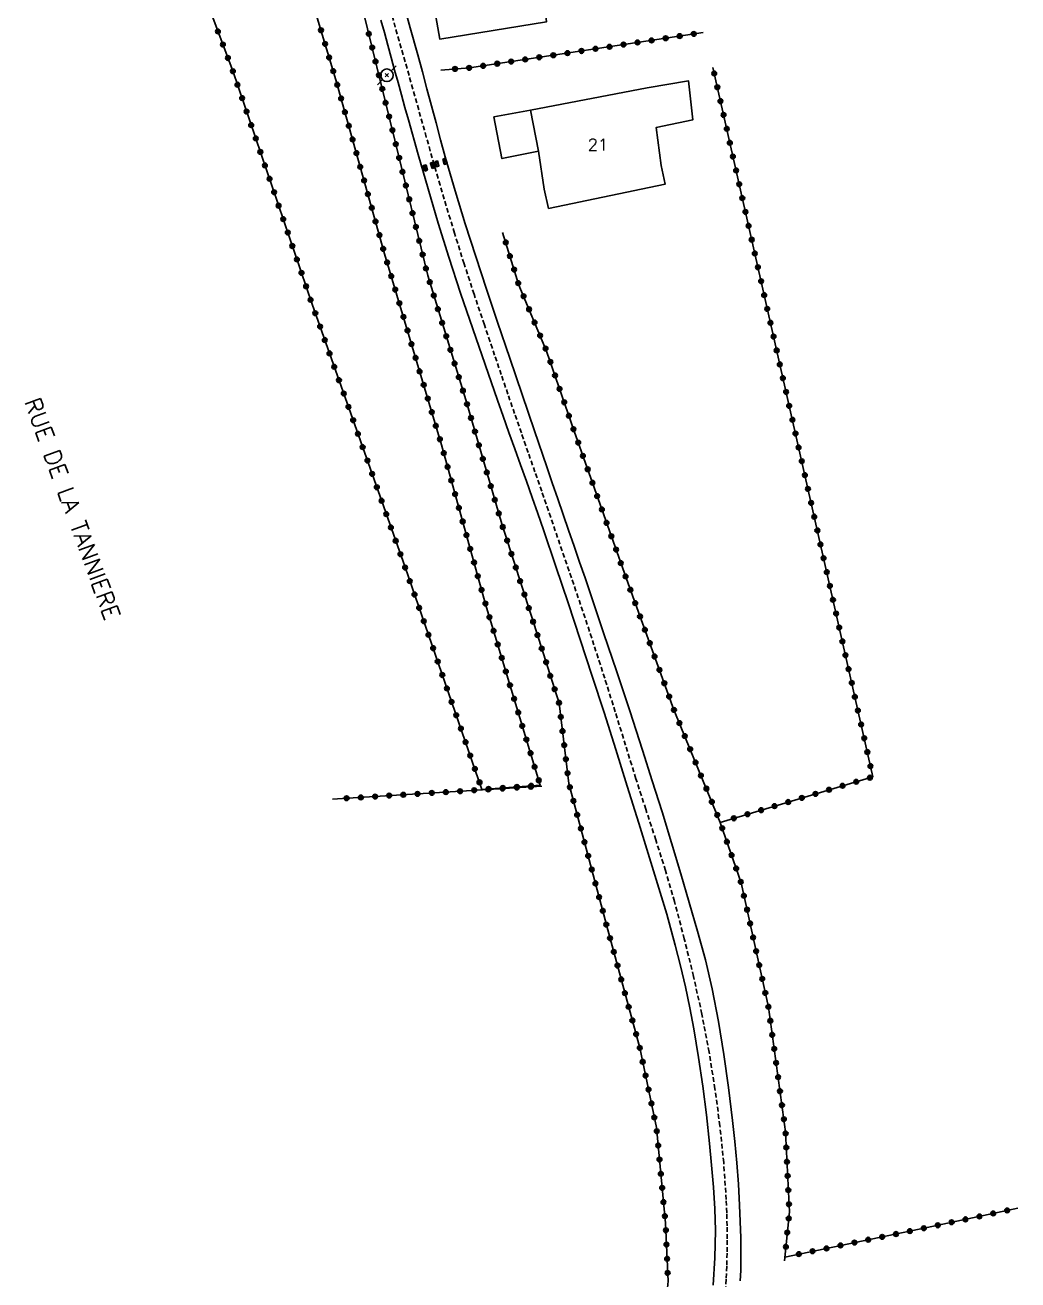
# Model space of a CAD drawing. Header units: millimetres. Extents: x 173000 to 174000, y 130000 to 131001.
# Drawn here: x 173406.2 to 173511.1, y 130750.5 to 130883.1 of the extents above; entities that cross this region are included whole.
import ezdxf
from ezdxf.enums import TextEntityAlignment as Align

# ---------------------------------------------------------------- set-up
doc = ezdxf.new("R2010")
doc.units = ezdxf.units.MM
doc.linetypes.add('DASHED', pattern=[0.75, 0.5, -0.25])
doc.layers.get('0').update_dxf_attribs({"linetype": 'CONTINUOUS'})
for name, color, linetype in [('W0001', 6, 'DASHED'), ('W0008', 7, 'CONTINUOUS'), ('W0101', 7, 'CONTINUOUS'), ('W0104', 1, 'CONTINUOUS'), ('W0322', 7, 'CONTINUOUS'), ('W0323', 7, 'CONTINUOUS'), ('W0401', 7, 'CONTINUOUS'), ('W0473', 7, 'CONTINUOUS'), ('W0989', 7, 'CONTINUOUS'), ('W0991', 7, 'CONTINUOUS')]:
    doc.layers.add(name, color=color, linetype=linetype)
doc.styles.get("Standard").update_dxf_attribs({"font": 'romans.shx', "width": 0.85})

# ---------------------------------------------------------------- blocks, each defined once
blk = doc.blocks.new('T401')
for p, q in [((-0.3, 0.3), (0, 0.3)), ((-0.3, -0.25), (-0.3, 0.3)), ((-0.3, 0.15), (0, 0.15)), ((-0.3, 0), (0, 0)), ((0, 0.3), (0, -0.25)), ((-0.3, -0.15), (0, -0.15)), ((-0.3, -0.25), (-0.3, -0.3)), ((-0.3, -0.3), (0, -0.3)), ((0, -0.3), (0, -0.25))]:
    blk.add_line(p, q)
blk = doc.blocks.new('T473')
for p, q in [((-0.166667, 0.166667), (0.166667, -0.166667)), ((-0.166667, -0.166667), (0.166667, 0.166667)), ((0.500001, 0.500001), (1.000002, 1.000002)), ((-1.000002, -1.000002), (-0.500001, -0.500001))]:
    blk.add_line(p, q)
blk.add_ellipse((0, 0), major_axis=(0.471405, 0.471405), ratio=1, start_param=5.4977871438, end_param=11.780972451)
blk = doc.blocks.new('t323o')
at = {"color": 0, "linetype": 'Continuous'}
for radius in [0.25, 0.15]:
    blk.add_circle((0, 0), radius, dxfattribs=at)
blk = doc.blocks.new('t322o')
at = {"color": 0, "linetype": 'Continuous'}
for radius in [0.25, 0.15]:
    blk.add_circle((0, 0), radius, dxfattribs=at)

msp = doc.modelspace()

# ---------------------------------------------------------------- linework, layer by layer
at = {"layer": 'W0001'}
msp.add_lwpolyline([(173480.25, 130749.35), (173480.33, 130750.72), (173480.38, 130752.1), (173480.41, 130753.49), (173480.42, 130754.87), (173480.41, 130756.25), (173480.38, 130757.63), (173480.32, 130759.01), (173480.05, 130762.92), (173479.65, 130766.82), (173479.13, 130770.71), (173478.51, 130774.58), (173477.75, 130778.6), (173476.87, 130782.59), (173475.89, 130786.55), (173474.85, 130790.5), (173473.9, 130793.77), (173472.88, 130797.01), (173471.82, 130800.24), (173470.78, 130803.47), (173469.68, 130807.01), (173468.59, 130810.54), (173467.48, 130814.08), (173466.34, 130817.61), (173465.17, 130821.16), (173463.96, 130824.7), (173462.75, 130828.23), (173461.53, 130831.77), (173460.82, 130833.83), (173460.11, 130835.88), (173459.39, 130837.93), (173458.68, 130839.99), (173457.96, 130842.04), (173457.25, 130844.1), (173456.55, 130846.15), (173455.85, 130848.21), (173454.76, 130851.43), (173453.68, 130854.64), (173452.62, 130857.87), (173451.6, 130861.11), (173450.08, 130866.16), (173448.63, 130871.24), (173447.21, 130876.32), (173445.77, 130881.4), (173444.34, 130886.36)], dxfattribs=at)
at = {"layer": 'W0008'}
for points in [[(173481.8, 130750.43), (173481.85, 130751.54), (173481.88, 130753.26), (173481.86, 130754.98), (173481.81, 130756.7), (173481.73, 130758.42), (173481.6, 130760.66), (173481.43, 130762.9), (173481.22, 130765.14), (173480.98, 130767.37), (173480.55, 130770.86), (173480.07, 130774.34), (173479.51, 130777.82), (173478.84, 130781.27), (173478.12, 130784.34), (173477.3, 130787.38), (173476.42, 130790.4), (173475.53, 130793.42), (173474.55, 130796.7), (173473.54, 130799.97), (173472.51, 130803.24), (173471.46, 130806.5), (173470.12, 130810.64), (173468.75, 130814.76), (173467.36, 130818.89), (173465.97, 130823.01), (173465.4, 130824.69), (173464.83, 130826.36), (173464.25, 130828.03), (173463.67, 130829.71), (173463.09, 130831.38), (173462.52, 130833.05), (173461.94, 130834.72), (173461.37, 130836.4), (173460.05, 130840.22), (173458.74, 130844.05), (173457.44, 130847.88), (173456.15, 130851.71), (173455, 130855.17), (173453.86, 130858.62), (173452.74, 130862.09), (173451.67, 130865.57), (173451.14, 130867.36), (173450.63, 130869.15), (173450.14, 130870.95), (173449.66, 130872.75), (173449.18, 130874.55), (173448.7, 130876.35), (173448.21, 130878.15), (173447.72, 130879.94), (173446.93, 130882.79), (173446.13, 130885.64)], [(173443.84, 130883.61), (173444.21, 130882.29), (173444.57, 130880.97), (173444.92, 130879.65), (173445.28, 130878.33), (173445.64, 130877.01), (173446, 130875.69), (173446.36, 130874.38), (173446.73, 130873.06), (173447.77, 130869.42), (173448.81, 130865.79), (173449.89, 130862.16), (173451.01, 130858.55), (173452.24, 130854.76), (173453.53, 130850.99), (173454.84, 130847.23), (173456.15, 130843.47), (173456.75, 130841.75), (173457.36, 130840.04), (173457.97, 130838.32), (173458.59, 130836.61), (173459.2, 130834.9), (173459.81, 130833.18), (173460.42, 130831.47), (173461.01, 130829.75), (173462.33, 130825.9), (173463.62, 130822.05), (173464.89, 130818.18), (173466.16, 130814.32), (173467.41, 130810.45), (173468.64, 130806.57), (173469.86, 130802.68), (173471.07, 130798.79), (173472.07, 130795.58), (173473.07, 130792.37), (173474.05, 130789.15), (173474.94, 130785.9), (173475.49, 130783.7), (173476, 130781.49), (173476.47, 130779.27), (173476.89, 130777.05), (173477.4, 130774.03), (173477.84, 130771), (173478.22, 130767.97), (173478.56, 130764.93), (173478.78, 130762.64), (173478.98, 130760.34), (173479.12, 130758.05), (173479.17, 130755.74), (173479.11, 130752.86), (173478.95, 130749.98)]]:
    msp.add_lwpolyline(points, dxfattribs=at)
at = {"layer": 'W0101'}
for points in [[(173460.5, 130869.77), (173461.08, 130865.73), (173461.55, 130863.71), (173473.86, 130866.27), (173473.46, 130868.25), (173472.9, 130872.24), (173476.8, 130873.08), (173476.35, 130877.17), (173471.96, 130876.44), (173459.65, 130874.09)], [(173459.65, 130874.09), (173460.5, 130869.77)]]:
    msp.add_lwpolyline(points, dxfattribs=at)
at = {"layer": 'W0104'}
for points in [[(173449.41, 130923.28), (173453, 130923.65), (173456.65, 130900.75), (173447.02, 130898.73), (173450.05, 130881.59), (173461.34, 130883.42), (173461.15, 130884.94), (173470.27, 130886.4), (173468.72, 130895.87), (173463.9, 130925.3), (173462.85, 130933.19), (173448.64, 130931.22)], [(173459.65, 130874.09), (173455.78, 130873.37)], [(173455.78, 130873.37), (173456.62, 130868.97), (173460.5, 130869.77)]]:
    msp.add_lwpolyline(points, dxfattribs=at)
at = {"layer": 'W0322'}
for points in [[(173438.44, 130898.36), (173441.47, 130886.57), (173445.3, 130870.92), (173448.78, 130856.62), (173452.79, 130843.49), (173456.6, 130830.41), (173460.26, 130818.97), (173462.66, 130811.45), (173463.69, 130802.98), (173467.8, 130787.52), (173471.18, 130775.05), (173472.94, 130766.64), (173473.91, 130756.52), (173474.17, 130750.41), (173472.9, 130737.73), (173470.38, 130725), (173467.94, 130713.56), (173466.44, 130701.28), (173465.38, 130691.65), (173464.96, 130680.84), (173464.89, 130671.33), (173464.88, 130671)], [(173486.47, 130752.55), (173486.99, 130757.72), (173486.59, 130766.19), (173484.78, 130779.35), (173481.89, 130792.48), (173479.69, 130798.86), (173474.8, 130810.75), (173470.13, 130823.6), (173464.25, 130840.18), (173461.34, 130848.63), (173458.41, 130855.61), (173456.69, 130861.18)]]:
    msp.add_lwpolyline(points, dxfattribs=at)
at = {"layer": 'W0323'}
for points in [[(173433.25, 130896.62), (173439.08, 130877.29), (173444.22, 130858.92), (173450.23, 130838.75), (173454.88, 130821.91), (173460.66, 130802.79), (173454.51, 130802.34), (173446.38, 130825.8), (173436.56, 130853.59), (173428.18, 130878.23), (173423.46, 130890.84)], [(173477.88, 130882.29), (173453.19, 130878.56), (173450.16, 130878.32)], [(173479.69, 130798.86), (173495.82, 130803.68), (173478.91, 130878.59)], [(173438.72, 130801.31), (173439.76, 130801.38), (173460.83, 130802.69)], [(173486.51, 130752.95), (173501.56, 130756.07), (173511.14, 130758.11)]]:
    msp.add_lwpolyline(points, dxfattribs=at)

# ---------------------------------------------------------------- block references
at = {"layer": 'W0322'}
for p, rotation in [((173442.55, 130882.16), 283.7520976538474), ((173442.91, 130880.7), 283.7520976538474), ((173443.26, 130879.24), 283.7520976538474), ((173443.62, 130877.78), 283.7520976538474), ((173443.98, 130876.33), 283.7520976538474), ((173444.33, 130874.87), 283.7520976538474), ((173444.69, 130873.41), 283.7520976538474), ((173445.05, 130871.96), 283.7520976538474), ((173445.4, 130870.5), 283.6588962303466), ((173445.76, 130869.04), 283.6588962303466), ((173446.11, 130867.58), 283.6588962303466), ((173446.47, 130866.13), 283.6588962303466), ((173446.82, 130864.67), 283.6588962303466), ((173447.17, 130863.21), 283.6588962303466), ((173447.53, 130861.75), 283.6588962303466), ((173447.88, 130860.3), 283.6588962303466), ((173457.02, 130860.12), 107.1192990135321), ((173448.24, 130858.84), 283.6588962303466), ((173457.46, 130858.68), 107.1192990135321), ((173448.59, 130857.38), 283.6588962303466), ((173457.9, 130857.25), 107.1192990135321), ((173448.99, 130855.93), 287.008641365594), ((173458.34, 130855.82), 107.1192990135321), ((173449.42, 130854.5), 287.008641365594), ((173458.9, 130854.43), 112.8246307343036), ((173449.86, 130853.07), 287.008641365594), ((173459.49, 130853.05), 112.8246307343036), ((173450.3, 130851.63), 287.008641365594), ((173460.07, 130851.66), 112.8246307343036), ((173450.74, 130850.2), 287.008641365594), ((173460.65, 130850.28), 112.8246307343036), ((173451.18, 130848.76), 287.008641365594), ((173461.23, 130848.9), 112.8246307343036), ((173451.62, 130847.33), 287.008641365594), ((173461.74, 130847.49), 109.0055720759595), ((173452.06, 130845.89), 287.008641365594), ((173462.23, 130846.07), 109.0055720759595), ((173452.5, 130844.46), 287.008641365594), ((173462.71, 130844.65), 109.0055720759595), ((173452.93, 130843.02), 286.2163382755702), ((173463.2, 130843.23), 109.0055720759595), ((173453.35, 130841.58), 286.2163382755702), ((173463.69, 130841.81), 109.0055720759595), ((173453.77, 130840.14), 286.2163382755702), ((173464.18, 130840.39), 109.0055720759595), ((173454.19, 130838.7), 286.2163382755702), ((173464.68, 130838.98), 109.499038182602), ((173454.6, 130837.26), 286.2163382755702), ((173465.18, 130837.57), 109.499038182602), ((173465.68, 130836.15), 109.499038182602), ((173455.02, 130835.82), 286.2163382755702), ((173466.18, 130834.74), 109.499038182602), ((173455.44, 130834.38), 286.2163382755702), ((173466.68, 130833.32), 109.499038182602), ((173455.86, 130832.94), 286.2163382755702), ((173456.28, 130831.5), 286.2163382755702), ((173467.18, 130831.91), 109.499038182602), ((173456.71, 130830.06), 287.7613397516656), ((173467.68, 130830.5), 109.499038182602), ((173457.17, 130828.63), 287.7613397516656), ((173468.18, 130829.08), 109.499038182602), ((173457.62, 130827.21), 287.7613397516656), ((173468.68, 130827.67), 109.499038182602), ((173458.08, 130825.78), 287.7613397516656), ((173469.18, 130826.25), 109.499038182602), ((173458.54, 130824.35), 287.7613397516656), ((173469.69, 130824.84), 109.499038182602), ((173459, 130822.92), 287.7613397516656), ((173470.19, 130823.43), 109.9911099119108), ((173459.45, 130821.49), 287.7613397516656), ((173470.7, 130822.02), 109.9911099119108), ((173459.91, 130820.06), 287.7613397516656), ((173471.21, 130820.61), 109.9911099119108), ((173471.73, 130819.2), 109.9911099119108), ((173460.37, 130818.64), 287.6792773976169), ((173472.24, 130817.79), 109.9911099119108), ((173460.82, 130817.21), 287.6792773976169), ((173472.75, 130816.38), 109.9911099119108), ((173461.28, 130815.78), 287.6792773976169), ((173473.26, 130814.97), 109.9911099119108), ((173461.73, 130814.35), 287.6792773976169), ((173473.78, 130813.56), 109.9911099119108), ((173462.19, 130812.92), 287.6792773976169), ((173474.29, 130812.15), 109.9911099119108), ((173462.65, 130811.49), 287.6792773976169), ((173474.8, 130810.74), 112.3455487708641), ((173462.83, 130810), 276.9487391823546), ((173463.02, 130808.51), 276.9487391823546), ((173475.37, 130809.35), 112.3455487708641), ((173463.2, 130807.02), 276.9487391823546), ((173475.94, 130807.97), 112.3455487708641), ((173463.38, 130805.53), 276.9487391823546), ((173476.51, 130806.58), 112.3455487708641), ((173477.08, 130805.19), 112.3455487708641), ((173463.56, 130804.05), 276.9487391823546), ((173477.65, 130803.8), 112.3455487708641), ((173463.8, 130802.57), 284.893064605942), ((173478.23, 130802.42), 112.3455487708641), ((173464.18, 130801.12), 284.893064605942), ((173478.8, 130801.03), 112.3455487708641), ((173464.57, 130799.67), 284.893064605942), ((173479.37, 130799.64), 112.3455487708641), ((173464.96, 130798.22), 284.893064605942), ((173479.9, 130798.24), 109.0641413040431), ((173465.34, 130796.77), 284.893064605942), ((173480.39, 130796.82), 109.0641413040431), ((173465.73, 130795.32), 284.893064605942), ((173480.88, 130795.41), 109.0641413040431), ((173466.11, 130793.87), 284.893064605942), ((173481.37, 130793.99), 109.0641413040431), ((173466.5, 130792.42), 284.893064605942), ((173481.86, 130792.57), 109.0641413040431), ((173466.88, 130790.97), 284.893064605942), ((173482.19, 130791.11), 102.4089690576033), ((173482.52, 130789.64), 102.4089690576033), ((173467.27, 130789.52), 284.893064605942), ((173467.65, 130788.07), 284.893064605942), ((173482.84, 130788.18), 102.4089690576033), ((173468.04, 130786.62), 285.1725080049187), ((173483.16, 130786.71), 102.4089690576033), ((173468.44, 130785.18), 285.1725080049187), ((173483.48, 130785.25), 102.4089690576033), ((173468.83, 130783.73), 285.1725080049187), ((173483.81, 130783.78), 102.4089690576033), ((173469.22, 130782.28), 285.1725080049187), ((173484.13, 130782.32), 102.4089690576033), ((173469.61, 130780.83), 285.1725080049187), ((173484.45, 130780.85), 102.4089690576033), ((173470.01, 130779.38), 285.1725080049187), ((173484.77, 130779.39), 102.4089690576033), ((173470.4, 130777.94), 285.1725080049187), ((173484.98, 130777.9), 97.82866634162491), ((173470.79, 130776.49), 285.1725080049187), ((173485.18, 130776.42), 97.82866634162491), ((173471.18, 130775.04), 281.8317807631914), ((173485.39, 130774.93), 97.82866634162491), ((173471.49, 130773.57), 281.8317807631914), ((173485.59, 130773.45), 97.82866634162491), ((173471.8, 130772.11), 281.8317807631914), ((173485.8, 130771.96), 97.82866634162491), ((173472.11, 130770.64), 281.8317807631914), ((173486, 130770.47), 97.82866634162491), ((173472.41, 130769.17), 281.8317807631914), ((173486.21, 130768.99), 97.82866634162491), ((173472.72, 130767.7), 281.8317807631914), ((173486.41, 130767.5), 97.82866634162491), ((173472.98, 130766.23), 275.433651459265), ((173486.6, 130766.01), 92.69574116775576), ((173473.13, 130764.73), 275.433651459265), ((173486.67, 130764.52), 92.69574116775576), ((173473.27, 130763.24), 275.433651459265), ((173473.41, 130761.75), 275.433651459265), ((173486.74, 130763.02), 92.69574116775576), ((173486.81, 130761.52), 92.69574116775576), ((173473.55, 130760.25), 275.433651459265), ((173486.88, 130760.02), 92.69574116775576), ((173473.69, 130758.76), 275.433651459265), ((173486.95, 130758.52), 92.69574116775576), ((173473.84, 130757.27), 275.433651459265), ((173486.92, 130757.03), 84.28900613966695), ((173473.94, 130755.77), 272.4222001165076), ((173486.77, 130755.53), 84.28900613966695), ((173474, 130754.27), 272.4222001165076), ((173486.62, 130754.04), 84.28900613966695), ((173474.07, 130752.77), 272.4222001165076), ((173474.13, 130751.27), 272.4222001165076)]:
    msp.add_blockref('t322o', p, dxfattribs=dict(at, rotation=rotation))
at = {"layer": 'W0323'}
for p, rotation in [((173426.61, 130882.41), 110.5205541055966), ((173437.5, 130882.53), 286.7690703745057), ((173427.14, 130881.01), 110.5205541055966), ((173437.93, 130881.09), 286.7690703745057), ((173469.47, 130881.02), 188.591200431612), ((173470.95, 130881.24), 188.591200431612), ((173472.44, 130881.46), 188.591200431612), ((173473.92, 130881.69), 188.591200431612), ((173475.4, 130881.91), 188.591200431612), ((173476.88, 130882.14), 188.591200431612), ((173438.36, 130879.65), 286.7690703745057), ((173462.05, 130879.89), 188.591200431612), ((173463.54, 130880.12), 188.591200431612), ((173465.02, 130880.34), 188.591200431612), ((173466.5, 130880.57), 188.591200431612), ((173467.99, 130880.79), 188.591200431612), ((173427.66, 130879.6), 110.5205541055966), ((173451.66, 130878.44), 184.4322622045863), ((173453.15, 130878.55), 184.4322622045863), ((173454.64, 130878.77), 188.591200431612), ((173456.12, 130879), 188.591200431612), ((173457.6, 130879.22), 188.591200431612), ((173459.09, 130879.45), 188.591200431612), ((173460.57, 130879.67), 188.591200431612), ((173428.19, 130878.2), 108.7942713775198), ((173438.8, 130878.22), 286.7690703745057), ((173479.05, 130877.97), 102.7239490618277), ((173428.67, 130876.78), 108.7942713775198), ((173439.22, 130876.78), 285.6445557586159), ((173479.38, 130876.51), 102.7239490618277), ((173429.16, 130875.36), 108.7942713775198), ((173439.62, 130875.33), 285.6445557586159), ((173479.71, 130875.04), 102.7239490618277), ((173429.64, 130873.94), 108.7942713775198), ((173440.03, 130873.89), 285.6445557586159), ((173480.04, 130873.58), 102.7239490618277), ((173430.12, 130872.52), 108.7942713775198), ((173440.43, 130872.44), 285.6445557586159), ((173480.37, 130872.12), 102.7239490618277), ((173430.61, 130871.1), 108.7942713775198), ((173440.84, 130871), 285.6445557586159), ((173480.7, 130870.65), 102.7239490618277), ((173431.09, 130869.68), 108.7942713775198), ((173441.24, 130869.56), 285.6445557586159), ((173481.03, 130869.19), 102.7239490618277), ((173431.57, 130868.26), 108.7942713775198), ((173441.65, 130868.11), 285.6445557586159), ((173432.06, 130866.84), 108.7942713775198), ((173442.05, 130866.67), 285.6445557586159), ((173481.36, 130867.73), 102.7239490618277), ((173432.54, 130865.42), 108.7942713775198), ((173442.46, 130865.22), 285.6445557586159), ((173481.69, 130866.27), 102.7239490618277), ((173433.02, 130864), 108.7942713775198), ((173442.86, 130863.78), 285.6445557586159), ((173482.02, 130864.8), 102.7239490618277), ((173433.51, 130862.58), 108.7942713775198), ((173482.35, 130863.34), 102.7239490618277), ((173433.99, 130861.16), 108.7942713775198), ((173443.26, 130862.33), 285.6445557586159), ((173482.68, 130861.88), 102.7239490618277), ((173443.67, 130860.89), 285.6445557586159), ((173483.01, 130860.41), 102.7239490618277), ((173434.47, 130859.74), 108.7942713775198), ((173444.07, 130859.44), 285.6445557586159), ((173483.34, 130858.95), 102.7239490618277), ((173434.96, 130858.32), 108.7942713775198), ((173444.49, 130858), 286.5947531520071), ((173483.67, 130857.49), 102.7239490618277), ((173435.44, 130856.9), 108.7942713775198), ((173444.92, 130856.57), 286.5947531520071), ((173484, 130856.02), 102.7239490618277), ((173435.92, 130855.48), 108.7942713775198), ((173445.35, 130855.13), 286.5947531520071), ((173484.33, 130854.56), 102.7239490618277), ((173436.4, 130854.06), 108.7942713775198), ((173445.78, 130853.69), 286.5947531520071), ((173436.9, 130852.64), 109.4598933606577), ((173446.21, 130852.25), 286.5947531520071), ((173484.66, 130853.1), 102.7239490618277), ((173437.4, 130851.23), 109.4598933606577), ((173446.64, 130850.82), 286.5947531520071), ((173484.99, 130851.63), 102.7239490618277), ((173437.9, 130849.81), 109.4598933606577), ((173447.06, 130849.38), 286.5947531520071), ((173485.32, 130850.17), 102.7239490618277), ((173438.4, 130848.4), 109.4598933606577), ((173447.49, 130847.94), 286.5947531520071), ((173485.65, 130848.71), 102.7239490618277), ((173438.9, 130846.98), 109.4598933606577), ((173485.98, 130847.24), 102.7239490618277), ((173439.4, 130845.57), 109.4598933606577), ((173447.92, 130846.5), 286.5947531520071), ((173486.31, 130845.78), 102.7239490618277), ((173439.9, 130844.15), 109.4598933606577), ((173448.35, 130845.07), 286.5947531520071), ((173486.64, 130844.32), 102.7239490618277), ((173440.4, 130842.74), 109.4598933606577), ((173448.78, 130843.63), 286.5947531520071), ((173486.97, 130842.85), 102.7239490618277), ((173440.9, 130841.33), 109.4598933606577), ((173449.21, 130842.19), 286.5947531520071), ((173487.31, 130841.39), 102.7239490618277), ((173441.4, 130839.91), 109.4598933606577), ((173449.63, 130840.75), 286.5947531520071), ((173487.64, 130839.93), 102.7239490618277), ((173450.06, 130839.32), 286.5947531520071), ((173441.9, 130838.5), 109.4598933606577), ((173450.47, 130837.87), 285.4371189932981), ((173487.97, 130838.47), 102.7239490618277), ((173442.4, 130837.08), 109.4598933606577), ((173450.87, 130836.43), 285.4371189932981), ((173488.3, 130837), 102.7239490618277), ((173442.9, 130835.67), 109.4598933606577), ((173451.27, 130834.98), 285.4371189932981), ((173488.63, 130835.54), 102.7239490618277), ((173443.4, 130834.25), 109.4598933606577), ((173451.67, 130833.54), 285.4371189932981), ((173488.96, 130834.08), 102.7239490618277), ((173443.9, 130832.84), 109.4598933606577), ((173452.07, 130832.09), 285.4371189932981), ((173489.29, 130832.61), 102.7239490618277), ((173444.39, 130831.43), 109.4598933606577), ((173452.47, 130830.64), 285.4371189932981), ((173489.62, 130831.15), 102.7239490618277), ((173444.89, 130830.01), 109.4598933606577), ((173489.95, 130829.69), 102.7239490618277), ((173445.39, 130828.6), 109.4598933606577), ((173452.87, 130829.2), 285.4371189932981), ((173490.28, 130828.22), 102.7239490618277), ((173445.89, 130827.18), 109.4598933606577), ((173453.27, 130827.75), 285.4371189932981), ((173490.61, 130826.76), 102.7239490618277), ((173446.39, 130825.77), 109.1029342236041), ((173453.67, 130826.31), 285.4371189932981), ((173446.88, 130824.35), 109.1029342236041), ((173454.07, 130824.86), 285.4371189932981), ((173490.94, 130825.3), 102.7239490618277), ((173447.38, 130822.93), 109.1029342236041), ((173454.47, 130823.42), 285.4371189932981), ((173491.27, 130823.83), 102.7239490618277), ((173447.87, 130821.52), 109.1029342236041), ((173454.87, 130821.97), 285.4371189932981), ((173491.6, 130822.37), 102.7239490618277), ((173448.36, 130820.1), 109.1029342236041), ((173455.3, 130820.53), 286.8150039105462), ((173491.93, 130820.91), 102.7239490618277), ((173448.85, 130818.68), 109.1029342236041), ((173455.73, 130819.1), 286.8150039105462), ((173492.26, 130819.44), 102.7239490618277), ((173456.17, 130817.66), 286.8150039105462), ((173492.59, 130817.98), 102.7239490618277), ((173449.34, 130817.26), 109.1029342236041), ((173456.6, 130816.23), 286.8150039105462), ((173492.92, 130816.52), 102.7239490618277), ((173449.83, 130815.85), 109.1029342236041), ((173457.03, 130814.79), 286.8150039105462), ((173493.25, 130815.05), 102.7239490618277), ((173450.32, 130814.43), 109.1029342236041), ((173493.58, 130813.59), 102.7239490618277), ((173450.81, 130813.01), 109.1029342236041), ((173457.47, 130813.35), 286.8150039105462), ((173493.91, 130812.13), 102.7239490618277), ((173451.3, 130811.59), 109.1029342236041), ((173457.9, 130811.92), 286.8150039105462), ((173451.79, 130810.18), 109.1029342236041), ((173458.34, 130810.48), 286.8150039105462), ((173494.24, 130810.67), 102.7239490618277), ((173452.28, 130808.76), 109.1029342236041), ((173458.77, 130809.05), 286.8150039105462), ((173494.57, 130809.2), 102.7239490618277), ((173452.78, 130807.34), 109.1029342236041), ((173459.2, 130807.61), 286.8150039105462), ((173494.9, 130807.74), 102.7239490618277), ((173453.27, 130805.92), 109.1029342236041), ((173459.64, 130806.17), 286.8150039105462), ((173495.23, 130806.28), 102.7239490618277), ((173453.76, 130804.51), 109.1029342236041), ((173460.07, 130804.74), 286.8150039105462), ((173495.56, 130804.81), 102.7239490618277), ((173454.25, 130803.09), 109.1029342236041), ((173460.51, 130803.3), 286.8150039105462), ((173494.06, 130803.15), 16.61463450780591), ((173495.5, 130803.58), 16.61463450780591), ((173441.71, 130801.5), 3.571952025938319), ((173443.21, 130801.59), 3.571952025938319), ((173444.71, 130801.69), 3.571952025938319), ((173446.2, 130801.78), 3.571952025938319), ((173447.7, 130801.87), 3.571952025938319), ((173449.2, 130801.97), 3.571952025938319), ((173450.69, 130802.06), 3.571952025938319), ((173452.19, 130802.15), 3.571952025938319), ((173453.69, 130802.25), 3.571952025938319), ((173455.18, 130802.34), 3.571952025938319), ((173455.21, 130802.39), 184.1473664528907), ((173456.68, 130802.43), 3.571952025938319), ((173456.71, 130802.5), 184.1473664528907), ((173458.18, 130802.53), 3.571952025938319), ((173458.21, 130802.61), 184.1473664528907), ((173459.68, 130802.62), 3.571952025938319), ((173459.7, 130802.72), 184.1473664528907), ((173489.75, 130801.87), 16.61463450780591), ((173491.18, 130802.3), 16.61463450780591), ((173492.62, 130802.73), 16.61463450780591), ((173440.21, 130801.41), 3.571952025938319), ((173484, 130800.15), 16.61463450780591), ((173485.43, 130800.58), 16.61463450780591), ((173486.87, 130801.01), 16.61463450780591), ((173488.31, 130801.44), 16.61463450780591), ((173481.12, 130799.29), 16.61463450780591), ((173482.56, 130799.72), 16.61463450780591), ((173510, 130757.87), 12.06492607527742), ((173504.14, 130756.62), 12.06492607527742), ((173505.6, 130756.93), 12.06492607527742), ((173507.07, 130757.24), 12.06492607527742), ((173508.54, 130757.56), 12.06492607527742), ((173496.8, 130755.08), 11.68732401789554), ((173498.26, 130755.38), 11.68732401789554), ((173499.73, 130755.69), 11.68732401789554), ((173501.2, 130755.99), 11.68732401789554), ((173502.67, 130756.3), 12.06492607527742), ((173490.92, 130753.86), 11.68732401789554), ((173492.39, 130754.17), 11.68732401789554), ((173493.86, 130754.47), 11.68732401789554), ((173495.33, 130754.78), 11.68732401789554), ((173487.98, 130753.26), 11.68732401789554), ((173489.45, 130753.56), 11.68732401789554)]:
    msp.add_blockref('t323o', p, dxfattribs=dict(at, rotation=rotation))
at = {"layer": 'W0401'}
for p, rotation in [((173448.38, 130867.94), 196.0171301041821), ((173449.15, 130868.22), 196.0171301041821), ((173449.9, 130868.46), 15.68685812809892), ((173450.75, 130868.72), 15.68685812809892)]:
    msp.add_blockref('T401', p, dxfattribs=dict(at, rotation=rotation))
at = {"layer": 'W0473'}
msp.add_blockref('T473', (173444.46, 130877.78), dxfattribs=at)

# ---------------------------------------------------------------- texts
at = {"layer": 'W0989'}
msp.add_text('RUE DE LA TANNIERE', height=1.75, rotation=290.2619, dxfattribs=at).set_placement((173406.13, 130843.3))
at = {"layer": 'W0991'}
msp.add_text('21', height=1.25, dxfattribs=at).set_placement((173466.76, 130870.44), align=Align.MIDDLE_CENTER)

doc.saveas('drawing.dxf')
